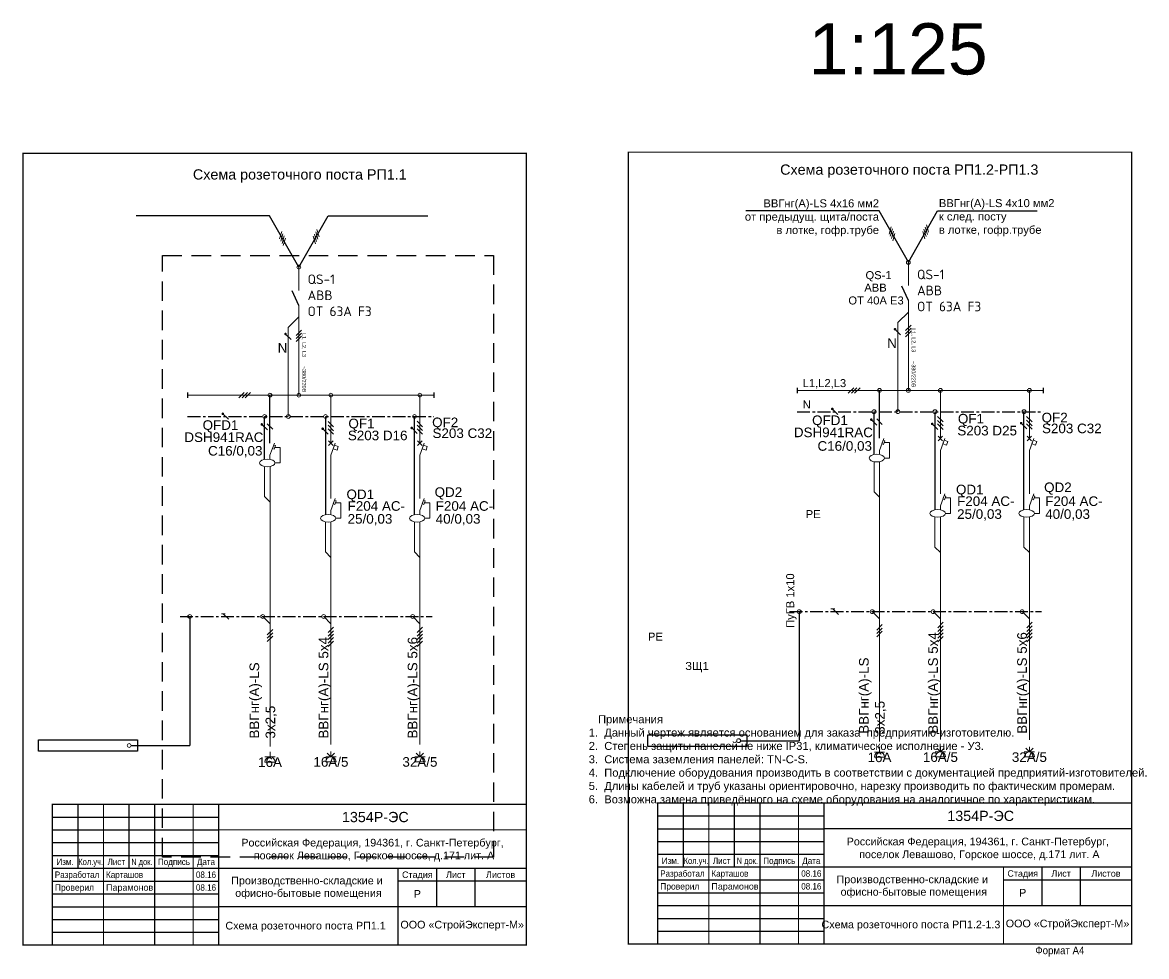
# Model space of a CAD drawing. Header units: millimetres. Extents: x -7047 to 653546, y -441812 to -147059.
# Drawn here: x 332879 to 376753, y -271099 to -234637 of the extents above; entities that cross this region are included whole.
import ezdxf
from ezdxf.enums import TextEntityAlignment as Align

# ---------------------------------------------------------------- set-up
doc = ezdxf.new("R2010")
doc.units = ezdxf.units.MM
doc.linetypes.add('CENTERX2', pattern=[4, 2.5, -0.5, 0.5, -0.5])
doc.linetypes.add('DASHED', pattern=[19.05, 12.7, -6.35])
for name, color, linetype in [('$TEXT', 250, 'Continuous'), ('$ФОРМАТКА', 7, 'Continuous'), ('4Text', 5, 'Continuous'), ('Пров', 7, 'Continuous')]:
    doc.layers.add(name, color=color, linetype=linetype)
for name, color, linetype, lineweight in [('$Оbорудование', 173, 'Continuous', 20), ('TONK', 7, 'Continuous', 30), ('Линии контура', 5, 'Continuous', 60), ('ЭОМ_схема_т', 7, 'Continuous', 25)]:
    doc.layers.add(name, color=color, linetype=linetype, lineweight=lineweight)
doc.styles.add('Arial', font='arial.ttf', dxfattribs={"height": 3.5})
doc.styles.add('Arial-0', font='arial.ttf')
doc.styles.add('ESKD', font='arial.ttf', dxfattribs={"width": 0.8, "height": 3})
doc.styles.add('GOST_B', font='isocpeur.ttf', dxfattribs={"height": 2.5})
doc.styles.add('Анно2.0', font='arial.ttf', dxfattribs={"height": 2})
doc.styles.add('Аннот2.5', font='arial.ttf', dxfattribs={"height": 2.5})

msp = doc.modelspace()

# ---------------------------------------------------------------- linework, layer by layer
at = {"layer": '$Оbорудование', "color": 0, "linetype": 'ByBlock'}
for p, q in [((368706.3, -253501.3), (368706.3, -253660.8)), ((344916.4, -253689.4), (344916.4, -253848.9))]:
    msp.add_line(p, q, dxfattribs=at)
at = {"layer": '$ФОРМАТКА', "linetype": 'Continuous', "const_width": 50}
for points in [[(332903.8, -270654.1), (352541.4, -270654.1), (352541.4, -239745.2), (332903.8, -239745.2)], [(356532.1, -270608.6), (376169.7, -270608.6), (376169.7, -239699.8), (356532.1, -239699.8)]]:
    msp.add_lwpolyline(points, close=True, dxfattribs=at)
at = {"layer": '$ФОРМАТКА'}
for points in [[(352541.4, -270654.1, 50, 50, 0), (334041.4, -270654.1, 50, 50, 0), (334041.4, -265154.1, 50, 50, 0), (352541.4, -265154.1, 50, 50, 0)], [(376169.7, -270608.6, 50, 50, 0), (357669.7, -270608.6, 50, 50, 0), (357669.7, -265108.6, 50, 50, 0), (376169.7, -265108.6, 50, 50, 0)]]:
    msp.add_lwpolyline(points, format="xyseb", close=True, dxfattribs=at)
at = {"layer": '$ФОРМАТКА', "const_width": 50}
for points in [[(335041.4, -267654.1), (335041.4, -265154.1)], [(336041.4, -270654.1), (336041.4, -265154.1)], [(337041.4, -267654.1), (337041.4, -265154.1)], [(338041.4, -270654.1), (338041.4, -265154.1)], [(339541.4, -270654.1), (339541.4, -265154.1)], [(340541.4, -270654.1), (340541.4, -265154.1)], [(358669.7, -267608.6), (358669.7, -265108.6)], [(359669.7, -270608.6), (359669.7, -265108.6)], [(360669.7, -267608.6), (360669.7, -265108.6)], [(361669.7, -270608.6), (361669.7, -265108.6)], [(363169.7, -270608.6), (363169.7, -265108.6)], [(364169.7, -270608.6), (364169.7, -265108.6)], [(340541.4, -266154.1), (352541.4, -266154.1)], [(364169.7, -266108.6), (376169.7, -266108.6)], [(334041.4, -267654.1), (352541.4, -267654.1)], [(347541.4, -270654.1), (347541.4, -267654.1)], [(349041.4, -269154.1), (349041.4, -267654.1)], [(350541.4, -269154.1), (350541.4, -267654.1)], [(357669.7, -267608.6), (376169.7, -267608.6)], [(371169.7, -270608.6), (371169.7, -267608.6)], [(372669.7, -269108.6), (372669.7, -267608.6)], [(374169.7, -269108.6), (374169.7, -267608.6)], [(347541.4, -268154.1), (352541.4, -268154.1)], [(371169.7, -268108.6), (376169.7, -268108.6)], [(340541.4, -269154.1), (352541.4, -269154.1)], [(364169.7, -269108.6), (376169.7, -269108.6)]]:
    msp.add_lwpolyline(points, dxfattribs=at)
at = {"layer": '$ФОРМАТКА'}
for points in [[(334041.4, -265654.1), (340541.4, -265654.1)], [(357669.7, -265608.6), (364169.7, -265608.6)], [(334041.4, -266154.1), (334041.4, -270654.1)], [(334041.4, -266154.1), (340541.4, -266154.1)], [(334041.4, -266154.1), (334041.4, -270654.1)], [(357669.7, -266108.6), (357669.7, -270608.6)], [(357669.7, -266108.6), (364169.7, -266108.6)], [(357669.7, -266108.6), (357669.7, -270608.6)], [(334041.4, -266654.1), (340541.4, -266654.1)], [(357669.7, -266608.6), (364169.7, -266608.6)], [(334041.4, -267154.1), (340541.4, -267154.1)], [(357669.7, -267108.6), (364169.7, -267108.6)], [(358669.7, -267608.6), (358669.7, -267608.6)], [(360669.7, -267608.6), (360669.7, -267608.6)], [(335041.4, -267654.1), (335041.4, -267654.1)], [(337041.4, -267654.1), (337041.4, -267654.1)], [(334041.4, -268154.1), (340541.4, -268154.1)], [(357669.7, -268108.6), (364169.7, -268108.6)], [(334041.4, -268654.1), (340541.4, -268654.1)], [(357669.7, -268608.6), (364169.7, -268608.6)], [(334041.4, -269154.1), (340541.4, -269154.1)], [(357669.7, -269108.6), (364169.7, -269108.6)], [(334041.4, -269654.1), (340541.4, -269654.1)], [(357669.7, -269608.6), (364169.7, -269608.6)], [(334041.4, -270154.1), (340541.4, -270154.1)], [(357669.7, -270108.6), (364169.7, -270108.6)]]:
    msp.add_lwpolyline(points, dxfattribs=at)
at = {"color": 7}
for p, q in [((342522.4, -242183.1), (337318.9, -242183.1)), ((344810.4, -242183.1), (348696, -242183.1)), ((366312.3, -241994.9), (361108.8, -241994.9)), ((368600.4, -241994.9), (372485.9, -241994.9)), ((343666.4, -245680.1), (343407.5, -245116)), ((367456.3, -245492), (367197.5, -244927.9)), ((339325.3, -249083.6), (339325.3, -249292)), ((342538.7, -251056.3), (342538.7, -249187.8)), ((348932.4, -249083.4), (348932.4, -249291.8)), ((363115.3, -248895.4), (363115.3, -249103.8)), ((366328.7, -250868.2), (366328.7, -248999.6)), ((372722.4, -248895.3), (372722.4, -249103.7)), ((342328.4, -251691), (342328.4, -250020)), ((348179.8, -253849), (348180.1, -250020)), ((366118.3, -251502.8), (366118.3, -249831.9)), ((371969.8, -253660.8), (371970, -249831.9))]:
    msp.add_line(p, q, dxfattribs=at)
at = {"color": 7, "linetype": 'CENTERX2', "ltscale": 200}
for p, q in [((339325.3, -250020), (348932.4, -250019.8)), ((363115.3, -249831.9), (372722.4, -249831.7)), ((339034.1, -257824.6), (348867.4, -257824.4)), ((362824, -257636.4), (372657.3, -257636.3))]:
    msp.add_line(p, q, dxfattribs=at)
at = {"color": 7}
for points in [[(343666.4, -244186), (342522.4, -242183.1)], [(343666.4, -244186), (344810.4, -242183.1)], [(367456.3, -243997.9), (366312.3, -241994.9)], [(367456.3, -243997.9), (368600.4, -241994.9)], [(343145.5, -246798.3), (343363.1, -247015.9)], [(366935.4, -246610.1), (367153, -246827.7)], [(340698.6, -249911.2), (340916.2, -250128.8)], [(344706.1, -250020), (344703.7, -253849.4)], [(364488.6, -249723), (364706.2, -249940.6)], [(368496, -249831.9), (368493.6, -253661.2)], [(342219.6, -250326.8), (342437.2, -250544.4)], [(344597.3, -250496.1), (344814.9, -250713.7)], [(348071.3, -250464.8), (348288.9, -250682.4)], [(366009.5, -250138.7), (366227.1, -250356.3)], [(368387.2, -250308), (368604.8, -250525.6)], [(371861.2, -250276.7), (372078.8, -250494.3)], [(368618, -250961.9), (368794.7, -250785.1)], [(368794.7, -250961.9), (368618, -250785.1)], [(372092, -250961.9), (372268.7, -250785.1)], [(372268.7, -250961.9), (372092, -250785.1)], [(344828, -251150), (345004.8, -250973.2)], [(345004.8, -251150), (344828, -250973.2)], [(348302, -251150), (348478.8, -250973.2)], [(348478.8, -251150), (348302, -250973.2)], [(364507.4, -257527.6), (364725, -257745.2)], [(339408.4, -257824.6), (339408.4, -262861.5)], [(340717.5, -257715.7), (340935.1, -257933.3)], [(363198.4, -257636.4), (363198.4, -262673.3)], [(360907.5, -262673.3), (363198.4, -262673.3)], [(337117.5, -262861.5), (339408.4, -262861.5)]]:
    msp.add_lwpolyline(points, dxfattribs=at)
at = {"color": 7, "linetype": 'DASHED', "ltscale": 60}
msp.add_lwpolyline([(338339.5, -243727.5), (351268.2, -243727.5), (351268.2, -267222), (338339.5, -267222)], close=True, dxfattribs=at)
at = {"color": 7, "const_width": 50}
for points in [[(366910.4, -246610.1, 1), (366960.4, -246610.1, 1)], [(343120.5, -246798.3, 1), (343170.5, -246798.3, 1)], [(340673.6, -249911.2, 1), (340723.6, -249911.2, 1)], [(364463.6, -249723, 1), (364513.6, -249723, 1)], [(342194.6, -250326.8, 1), (342244.6, -250326.8, 1)], [(344572.3, -250496.1, 1), (344622.3, -250496.1, 1)], [(348046.3, -250464.8, 1), (348096.3, -250464.8, 1)], [(365984.5, -250138.7, 1), (366034.5, -250138.7, 1)], [(368362.2, -250308, 1), (368412.2, -250308, 1)], [(371836.2, -250276.7, 1), (371886.2, -250276.7, 1)]]:
    msp.add_lwpolyline(points, format="xyb", close=True, dxfattribs=at)
at = {"color": 7}
for points in [[(333502.7, -262635.5), (337365.4, -262635.5), (337365.4, -263087.2), (333502.7, -263087.2)], [(357292.7, -262447.4), (361155.4, -262447.4), (361155.4, -262899.1), (357292.7, -262899.1)]]:
    msp.add_lwpolyline(points, close=True, dxfattribs=at)
at = {"layer": 'TONK', "color": 7, "lineweight": 20}
for p, q in [((343254.3, -246542.7), (343666.4, -246130.6)), ((367044.2, -246354.6), (367456.3, -245942.4)), ((343254.3, -250019.9), (343254.3, -246542.7)), ((367044.2, -249831.8), (367044.2, -246354.6))]:
    msp.add_line(p, q, dxfattribs=at)
for points in [[(366703.4, -242896.7), (366786.8, -242608.6)], [(368198.6, -242909.4), (368115.2, -242621.2)], [(368246.8, -242821.8), (368163.4, -242533.6)], [(342913.5, -243084.9), (342996.9, -242796.7)], [(342961.8, -243172.5), (343045.2, -242884.3)], [(343010, -243260), (343093.4, -242971.9)], [(343058.3, -243347.6), (343141.7, -243059.4)], [(344312.1, -243272.7), (344228.7, -242984.5)], [(344360.4, -243185.1), (344277, -242896.9)], [(344408.6, -243097.5), (344325.2, -242809.3)], [(344456.9, -243009.9), (344373.5, -242721.7)], [(366751.7, -242984.3), (366835.1, -242696.1)], [(366800, -243071.9), (366883.4, -242783.7)], [(366848.3, -243159.5), (366931.6, -242871.3)], [(368102, -243084.5), (368018.6, -242796.3)], [(368150.3, -242996.9), (368066.9, -242708.8)], [(367350.3, -246666.8), (367562.4, -246454.7)], [(343560.3, -246855), (343772.5, -246642.8)], [(343560.3, -246974.6), (343772.5, -246762.4)], [(343560.3, -247092), (343772.5, -246879.9)], [(367350.3, -246786.4), (367562.4, -246574.3)], [(367350.3, -246903.9), (367562.4, -246691.7)], [(341321.1, -249293.8), (341533.3, -249081.7)], [(341449.3, -249293.8), (341661.4, -249081.7)], [(341570.4, -249293.8), (341782.5, -249081.7)], [(365111.1, -249105.7), (365323.2, -248893.5)], [(365239.2, -249105.7), (365451.3, -248893.5)], [(365360.3, -249105.7), (365572.4, -248893.5)], [(368812.4, -250232.3), (368600.3, -250020.2)], [(372286.4, -250227.8), (372074.3, -250015.6)], [(342432.7, -250301.1), (342644.8, -250513.2)], [(345022.5, -250420.5), (344810.3, -250208.3)], [(345022.5, -250572.3), (344810.3, -250360.1)], [(345022.5, -250711.1), (344810.3, -250499)], [(348496.5, -250415.9), (348284.4, -250203.8)], [(348496.5, -250567.7), (348284.4, -250355.5)], [(348496.5, -250706.5), (348284.4, -250494.4)], [(366222.6, -250113), (366434.7, -250325.1)], [(368812.4, -250384.1), (368600.3, -250172)], [(368812.4, -250523), (368600.3, -250310.8)], [(372286.4, -250379.5), (372074.3, -250167.4)], [(372286.4, -250518.4), (372074.3, -250306.3)], [(366330.4, -253170.7), (366118.3, -252958.6), (366118.3, -251783.8)], [(342540.5, -253358.8), (342328.4, -253146.7), (342328.4, -251971.9)], [(368708.1, -255328.6), (368496, -255116.5), (368496, -253941.7)], [(372182.1, -255328.6), (371970, -255116.5), (371970, -253941.7)], [(344918.2, -255516.8), (344706.1, -255304.6), (344706.1, -254129.9)], [(348392.2, -255516.8), (348180.1, -255304.6), (348180.1, -254129.9)], [(364432.4, -257527.6), (364582.4, -257527.6)], [(340642.5, -257715.7), (340792.5, -257715.7)], [(342540.5, -258107.4), (342257.7, -257824.6)], [(344918.2, -258107.4), (344635.3, -257824.6)], [(348392.2, -258107.4), (348109.3, -257824.6)], [(366330.4, -257919.3), (366047.6, -257636.4)], [(368708.1, -257919.3), (368425.3, -257636.4)], [(372182.1, -257919.3), (371899.3, -257636.4)], [(342434.4, -258543.3), (342646.6, -258331.1)], [(344812.1, -258453), (345024.3, -258240.9)], [(344812.1, -258595), (345024.3, -258382.9)], [(348286.1, -258453), (348498.3, -258240.9)], [(348286.1, -258595), (348498.3, -258382.9)], [(366224.4, -258355.1), (366436.5, -258143)], [(366224.4, -258487.8), (366436.5, -258275.7)], [(366224.4, -258615), (366436.5, -258402.9)], [(368602.1, -258264.9), (368814.2, -258052.8)], [(368602.1, -258406.9), (368814.2, -258194.7)], [(368602.1, -258539.5), (368814.2, -258327.4)], [(372076.1, -258264.9), (372288.2, -258052.8)], [(372076.1, -258406.9), (372288.2, -258194.7)], [(372076.1, -258539.5), (372288.2, -258327.4)], [(342434.4, -258675.9), (342646.6, -258463.8)], [(342434.4, -258803.2), (342646.6, -258591)], [(344812.1, -258727.6), (345024.3, -258515.5)], [(344812.1, -258860.3), (345024.3, -258648.2)], [(344812.1, -259002.3), (345024.3, -258790.2)], [(348286.1, -258727.6), (348498.3, -258515.5)], [(348286.1, -258860.3), (348498.3, -258648.2)], [(348286.1, -259002.3), (348498.3, -258790.2)], [(368602.1, -258672.2), (368814.2, -258460)], [(368602.1, -258814.2), (368814.2, -258602)], [(372076.1, -258672.2), (372288.2, -258460)], [(372076.1, -258814.2), (372288.2, -258602)], [(342540.8, -263306.6), (342540.8, -263106.6)], [(344776.8, -263157), (344918.2, -263298.4)], [(344918.2, -263298.4), (344918.2, -263098.4)], [(345059.6, -263157), (344918.2, -263298.4)], [(348250.8, -263157), (348392.2, -263298.4)], [(348392.2, -263298.4), (348392.2, -263098.4)], [(348533.6, -263157), (348392.2, -263298.4)], [(366130.8, -263118.5), (366530.8, -263118.5)], [(366330.8, -263118.5), (366330.8, -262918.5)], [(368508.1, -263110.3), (368908.1, -263110.3)], [(368566.7, -262968.9), (368708.1, -263110.3)], [(368708.1, -263110.3), (368708.1, -262910.3)], [(368849.5, -262968.9), (368708.1, -263110.3)], [(371982.1, -263110.3), (372382.1, -263110.3)], [(372040.7, -262968.9), (372182.1, -263110.3)], [(372182.1, -263110.3), (372182.1, -262910.3)], [(372323.5, -262968.9), (372182.1, -263110.3)], [(342340.8, -263306.6), (342740.8, -263306.6)], [(342340.8, -263506.6), (342740.8, -263506.6)], [(344718.2, -263298.4), (345118.2, -263298.4)], [(344718.2, -263498.4), (345118.2, -263498.4)], [(348192.2, -263298.4), (348592.2, -263298.4)], [(348192.2, -263498.4), (348592.2, -263498.4)], [(366130.8, -263318.5), (366530.8, -263318.5)], [(368508.1, -263310.3), (368908.1, -263310.3)], [(371982.1, -263310.3), (372382.1, -263310.3)]]:
    msp.add_lwpolyline(points, dxfattribs=at)
for centre in [(366330.8, -263318.5), (368708.1, -263310.3), (372182.1, -263310.3), (342540.8, -263506.6), (344918.2, -263498.4), (348392.2, -263498.4)]:
    msp.add_arc(centre, 200, 0, 180, dxfattribs=at)
at = {"layer": 'Линии контура', "color": 7, "lineweight": 20}
for p, q in [((366328.7, -251502.8), (366328.7, -251343.3)), ((342538.7, -251691), (342538.7, -251531.5)), ((372180.4, -253660.8), (372180.4, -253501.3)), ((348390.4, -253848.9), (348390.4, -253689.4))]:
    msp.add_line(p, q, dxfattribs=at)
for points in [[(343666.4, -244186), (343666.4, -245093.6)], [(367456.3, -243997.9), (367456.3, -244905.5)], [(343666.4, -245680.1), (343666.4, -249187.7)], [(367456.3, -245492), (367456.3, -248999.6)], [(339325.3, -249187.8), (348932.4, -249187.6)], [(344916.4, -249187.8), (344916.4, -251061.6)], [(348390.4, -249187.8), (348390.4, -251061.6)], [(363115.3, -248999.7), (372722.4, -248999.5)], [(368706.3, -248999.6), (368706.3, -250873.5)], [(372180.4, -248999.6), (372180.4, -250873.5)], [(366328.7, -251343.3), (366499.7, -250873.5)], [(368708.1, -251342.1), (368877.4, -250877.1)], [(372182.1, -251342.1), (372351.4, -250877.1)], [(342538.7, -251531.5), (342709.7, -251061.6)], [(342724.2, -251226.5), (342933.6, -251226.5), (342933.6, -251831.5), (342733.6, -251831.5)], [(344918.2, -251530.2), (345087.4, -251065.2)], [(348392.2, -251530.2), (348561.4, -251065.2)], [(366514.1, -251038.4), (366723.5, -251038.4), (366723.5, -251643.3), (366523.5, -251643.3)], [(368708.1, -251342.1), (368708.1, -253031.4)], [(372182.1, -251342.1), (372182.1, -253031.4)], [(344918.2, -251530.2), (344918.2, -253219.6)], [(348392.2, -251530.2), (348392.2, -253219.6)], [(366330.4, -251783.5), (366330.4, -262711.1)], [(342540.5, -251971.6), (342540.5, -262899.2)], [(368706.3, -253501.3), (368877.4, -253031.4)], [(372180.4, -253501.3), (372351.4, -253031.4)], [(344916.4, -253689.4), (345087.4, -253219.6)], [(345101.9, -253384.4), (345311.2, -253384.4), (345311.2, -253989.4), (345111.2, -253989.4)], [(348390.4, -253689.4), (348561.4, -253219.6)], [(348575.9, -253384.4), (348785.2, -253384.4), (348785.2, -253989.4), (348585.2, -253989.4)], [(368708.1, -253501.3), (368708.1, -253661.1)], [(368891.8, -253196.3), (369101.2, -253196.3), (369101.2, -253801.3), (368901.2, -253801.3)], [(372182.1, -253501.3), (372182.1, -253661.1)], [(372182.1, -253501.3), (372182.1, -253661.1)], [(372365.8, -253196.3), (372575.2, -253196.3), (372575.2, -253801.3), (372375.2, -253801.3)], [(344918.2, -253689.4), (344918.2, -253849.3)], [(348392.2, -253689.4), (348392.2, -253849.3)], [(348392.2, -253689.4), (348392.2, -253849.3)], [(368708.1, -253941.4), (368708.1, -262628.2)], [(372182.1, -253941.4), (372182.1, -262635.7)], [(372182.1, -253941.4), (372182.1, -262635.7)], [(344918.2, -254129.5), (344918.2, -262816.3)], [(348392.2, -254129.5), (348392.2, -262823.8)], [(348392.2, -254129.5), (348392.2, -262823.8)]]:
    msp.add_lwpolyline(points, dxfattribs=at)
for points in [[(366474, -250943.9), (366539.8, -250967.9), (366488.5, -251108.8), (366422.7, -251084.9)], [(368848.6, -250947.6), (368996.7, -251000.5), (368945.4, -251141.4), (368797.3, -251088.5)], [(372322.6, -250947.6), (372470.7, -251000.5), (372419.4, -251141.4), (372271.3, -251088.5)], [(342684.1, -251132.1), (342749.9, -251156), (342698.6, -251297), (342632.8, -251273)], [(345058.7, -251135.7), (345206.7, -251188.6), (345155.4, -251329.6), (345007.4, -251276.7)], [(348532.7, -251135.7), (348680.8, -251188.6), (348629.4, -251329.6), (348481.4, -251276.7)], [(368848.6, -253101.9), (368914.4, -253125.8), (368863.1, -253266.8), (368797.3, -253242.8)], [(372325.7, -253101.9), (372391.5, -253125.8), (372340.2, -253266.8), (372274.4, -253242.8)], [(345058.7, -253290), (345124.5, -253314), (345073.2, -253454.9), (345007.4, -253431)], [(348535.8, -253290), (348601.6, -253314), (348550.3, -253454.9), (348484.5, -253431)]]:
    msp.add_lwpolyline(points, close=True, dxfattribs=at)
for centre in [(367456.3, -243997.9), (343666.4, -244186), (342538.7, -249187.8), (343666.4, -249187.8), (344916.4, -249187.8), (348390.4, -249187.8), (366328.7, -248999.6), (367456.3, -248999.6), (368706.3, -248999.6), (372180.4, -248999.6), (342328.4, -250020), (343254.3, -250020), (344706.1, -250020), (348180.1, -250020), (366118.3, -249831.9), (367044.2, -249831.9), (368496, -249831.9), (371970, -249831.9), (339407.9, -257824.6), (342257.7, -257824.6), (344635.3, -257824.6), (348109.3, -257824.6), (363197.8, -257636.4), (366047.6, -257636.4), (368425.3, -257636.4), (371899.3, -257636.4), (337042.5, -262861.5), (337042.5, -262861.5), (360832.5, -262673.3), (360832.5, -262673.3)]:
    msp.add_circle(centre, 75, dxfattribs=at)
for centre in [(342433.6, -251831.5), (366223.5, -251643.3), (344811.2, -253989.4), (348285.2, -253989.4), (368601.2, -253801.3), (372075.2, -253801.3)]:
    msp.add_ellipse(centre, major_axis=(300, 0), ratio=0.5, dxfattribs=at)

# ---------------------------------------------------------------- texts
at = {"layer": '$TEXT', "color": 0, "style": 'Arial'}
for s, p in [('Российская Федерация, 194361, г. Санкт-Петербург,', (346541.4, -266654.1)), ('Российская Федерация, 194361, г. Санкт-Петербург,', (370169.7, -266608.6)), (' поселок Левашово, Горское шоссе, д.171 лит. А', (346541.4, -267154.1)), (' поселок Левашово, Горское шоссе, д.171 лит. А', (370169.7, -267108.6)), ('Производственно-складские и ', (344041.4, -268132.7)), ('Производственно-складские и ', (367669.7, -268087.3)), ('офисно-бытовые помещения', (344041.4, -268619.3)), ('офисно-бытовые помещения', (367669.7, -268573.8))]:
    msp.add_text(s, height=300, dxfattribs=at).set_placement(p, align=Align.MIDDLE_CENTER)
at = {"layer": '$TEXT', "color": 0, "ltscale": 5, "style": 'Arial'}
for s, p in [('Схема розеточного поста РП1.1', (343929.4, -269893.5)), ('Схема розеточного поста РП1.2-1.3', (367557.7, -269848.1))]:
    msp.add_text(s, height=300, dxfattribs=at).set_placement(p, align=Align.MIDDLE_CENTER)
at = {"layer": '$Оbорудование', "color": 0, "linetype": 'ByBlock', "char_height": 375, "attachment_point": 1, "style": 'GOST_B'}
for insert in [(367797.4, -244286.1), (344007.5, -244474.2)]:
    msp.add_mtext_dynamic_manual_height_columns('QS-1\\PABB\\POT 63A F3', width=3127.189, gutter_width=1875, heights=[0], dxfattribs=dict(at, insert=insert))
at = {"layer": '$ФОРМАТКА', "style": 'Arial'}
for s, height, p in [('1354Р-ЭС', 400, (370279.8, -265608.6)), ('1354Р-ЭС', 400, (346651.5, -265654.1)), ('Стадия', 250, (348291.4, -267904.1)), ('Лист', 250, (349791.4, -267904.1)), ('Листов', 250, (351541.4, -267904.1)), ('Стадия', 250, (371919.7, -267858.6)), ('Лист', 250, (373419.7, -267858.6)), ('Листов', 250, (375169.7, -267858.6)), ('Р', 300, (348291.4, -268654.1)), ('Р', 300, (371919.7, -268608.6)), ('ООО «СтройЭксперт-М»', 300, (350041.4, -269854.1)), ('ООО «СтройЭксперт-М»', 300, (373669.7, -269808.6))]:
    msp.add_text(s, height=height, dxfattribs=at).set_placement(p, align=Align.MIDDLE_CENTER)
for s, height, width, p in [('Изм.', 250, 0.9, (334541.4, -267404.1)), ('Кол.уч.', 250, 0.7, (335541.4, -267404.1)), ('Лист', 250, 0.9, (336541.4, -267404.1)), ('N док.', 250, 0.8, (337541.4, -267404.1)), ('Подпись', 250, 0.9, (338791.4, -267404.1)), ('Дата', 250, 0.9, (340041.4, -267404.1)), ('Изм.', 250, 0.9, (358169.7, -267358.6)), ('Кол.уч.', 250, 0.7, (359169.7, -267358.6)), ('Лист', 250, 0.9, (360169.7, -267358.6)), ('N док.', 250, 0.8, (361169.7, -267358.6)), ('Подпись', 250, 0.9, (362419.7, -267358.6)), ('Дата', 250, 0.9, (363669.7, -267358.6)), ('08.16', 250, 0.9, (340041.4, -267904.1)), ('08.16', 250, 0.9, (363669.7, -267858.6)), ('08.16', 250, 0.9, (340041.4, -268404.1)), ('08.16', 250, 0.9, (363669.7, -268358.6)), ('Формат А4', 300, 0.9, (373369.7, -270858.6))]:
    msp.add_text(s, height=height, dxfattribs=dict(at, width=width)).set_placement(p, align=Align.MIDDLE_CENTER)
at = {"layer": '$ФОРМАТКА', "ltscale": 5, "style": 'Arial'}
for s, width, p in [('Разработал', 0.9, (334141.4, -267904.1)), ('Карташов', 0.9, (336141.4, -267904.1)), ('Разработал', 0.9, (357769.7, -267858.6)), ('Карташов', 0.9, (359769.7, -267858.6)), ('Проверил', 0.95, (334141.4, -268404.1)), ('Проверил', 0.95, (357769.7, -268358.6))]:
    msp.add_text(s, height=250, dxfattribs=dict(at, width=width)).set_placement(p, align=Align.MIDDLE_LEFT)
for p in [(336141.4, -268404.1), (359769.7, -268358.6)]:
    msp.add_text('Парамонов', height=250, dxfattribs=at).set_placement(p, align=Align.MIDDLE_LEFT)
at = {"layer": '4Text', "color": 7, "linetype": 'Continuous', "style": 'ESKD'}
for s, p in [('L1, L2, L3', (343872.6, -246764.3)), ('L1, L2, L3', (367662.5, -246576.2)), ('~380/220В        ', (367662.5, -247859.5)), ('~380/220В        ', (343872.6, -248047.6))]:
    msp.add_text(s, height=150, rotation=270, dxfattribs=at).set_placement(p, align=Align.MIDDLE_LEFT)
at = {"layer": 'TONK', "color": 7, "lineweight": 20, "char_height": 400, "width": 10726.386, "attachment_point": 5, "style": 'Анно2.0'}
for s, insert in [('Схема розеточного поста РП1.1', (343703.4, -240628.2)), ('Схема розеточного поста РП1.2-РП1.3', (367493.4, -240440.1))]:
    msp.add_mtext(s, dxfattribs=dict(at, insert=insert))
at = {"layer": 'Пров', "color": 7, "lineweight": 20, "style": 'Аннот2.5'}
for s, height, p in [('QS-1', 312.5, (365784, -244657.1)), ('АВВ', 312.5, (365737.3, -245144.8)), ('ОТ 40А E3', 312.5, (365115.8, -245644.7)), ('N', 375, (366629.7, -247341.5)), ('N', 375, (342839.7, -247529.6)), ('L1,L2,L3', 312.5, (363330.7, -248870.7)), ('N', 312.5, (363333.8, -249705.7)), ('QF2', 375, (348868.6, -250435.1)), ('QFD1', 375, (363699.7, -250352.4)), ('QF1', 375, (369391, -250290.3)), ('QF2', 375, (372658.6, -250247)), ('QFD1', 375, (339909.8, -250540.5)), ('QF1', 375, (345601, -250478.4)), ('S203 C32', 375, (348882.7, -250858.3)), ('DSH941RAC', 375, (362987.7, -250825.6)), ('S203 D25', 375, (369368.5, -250757)), ('S203 C32', 375, (372672.7, -250670.2)), ('DSH941RAC', 375, (339197.8, -251013.7)), ('S203 D16', 375, (345578.6, -250945.1)), ('C16/0,03', 375, (363910.8, -251355.9)), ('C16/0,03', 375, (340120.9, -251544)), ('QD1', 375, (369315.2, -253056.2)), ('QD2', 375, (372755.9, -252969.7)), ('QD1', 375, (345525.3, -253244.3)), ('QD2', 375, (348966, -253157.8)), ('F204 AC-', 375, (369359.4, -253510.9)), ('F204 AC-', 375, (369359.4, -253510.9)), ('F204 AC-', 375, (372798.8, -253510.9)), ('F204 AC-', 375, (372798.8, -253510.9)), ('F204 AC-', 375, (345569.4, -253699)), ('F204 AC-', 375, (345569.4, -253699)), ('F204 AC-', 375, (349008.9, -253699)), ('F204 AC-', 375, (349008.9, -253699)), ('25/0,03', 375, (345569.4, -254202.5)), ('40/0,03', 375, (349008.9, -254202.5)), ('PE', 312.5, (363451.3, -253985.7)), ('25/0,03', 375, (369359.4, -254014.4)), ('40/0,03', 375, (372798.8, -254014.4)), ('РЕ', 312.5, (357293.2, -258768.1))]:
    msp.add_text(s, height=height, dxfattribs=at).set_placement(p)
msp.add_text('ЗЩ1', height=312.5, dxfattribs=at).set_placement((359207.2, -259799.7), align=Align.MIDDLE)
for s, p in [('16А', (366330.8, -263323.2)), ('16А/5', (368708.1, -263315)), ('32А/5', (372182.1, -263315)), ('16А', (342540.8, -263511.3)), ('16А/5', (344918.2, -263503.2)), ('32А/5', (348392.2, -263503.2))]:
    msp.add_text(s, height=375, dxfattribs=at).set_placement(p, align=Align.MIDDLE_CENTER)
at = {"layer": 'Пров', "color": 7, "lineweight": 20, "char_height": 312.5, "style": 'Аннот2.5'}
for s, insert, width, attachment_point in [('{\\C7;ВВГнг(A)-LS} 4х16 мм2\\Pот предыдущ. щита/поста\\Pв лотке, гофр.трубе', (366312.3, -242264.6), 5322.359, 6), ('{\\C7;ВВГнг(A)-LS} 4х10 мм2\\Pк след. посту\\Pв лотке, гофр.трубе', (368648.9, -242256), 4977.188, 4), ('   {\\C256;Примечания\\P1.  Данный чертеж является основанием для заказа  предприятию-изготовителю.\\P2.  Степень защиты панелей не ниже IP31, климатическое исполнение - У3.  \\P3.  Система заземления панелей: TN-С-S.\\P4.  Подключение оборудования производить в соответствии с документацией предприятий-изготовителей.  \\P5.  Длины кабелей и труб указаны ориентировочно, нарезку производить по фактическим промерам.  \\P6.  Возможна замена приведённого на схеме оборудования на аналогичное по характеристикам.}', (354980.6, -261680.1), 21392.7, 1)]:
    msp.add_mtext(s, dxfattribs=dict(at, insert=insert, width=width, attachment_point=attachment_point))
at = {"layer": 'Пров', "color": 7, "lineweight": 20, "attachment_point": 4, "rotation": 90}
for s, insert, char_height, width, style in [('ПуГВ 1х10', (362891.2, -258270.1), 312.5, 3178.765, 'Аннот2.5'), ('{\\C7;ВВГнг(A)-LS} 5х4', (344686.7, -262590.8), 375, 3814.518, 'Аннот2.5'), ('{\\C7;ВВГнг(A)-LS} 5х6', (348160.7, -262590.8), 375, 3814.518, 'Анно2.0'), ('{\\C7;ВВГнг(A)-LS} 5х4', (368476.7, -262402.7), 375, 3814.518, 'Аннот2.5'), ('{\\C7;ВВГнг(A)-LS} 5х6', (371950.7, -262402.7), 375, 3814.518, 'Анно2.0'), ('{\\C7;ВВГнг(A)-LS} 3х2,5', (342276.7, -262590.8), 375, 3814.518, 'Аннот2.5'), ('{\\C7;ВВГнг(A)-LS} 3х2,5', (366066.6, -262402.7), 375, 3814.518, 'Аннот2.5')]:
    msp.add_mtext(s, dxfattribs=dict(at, insert=insert, char_height=char_height, width=width, style=style))
at = {"layer": 'ЭОМ_схема_т', "color": 7, "transparency": 16777216, "insert": (367055.9, -235680.9), "char_height": 2000, "width": 3831.579, "attachment_point": 5, "style": 'Arial-0'}
msp.add_mtext('1:125', dxfattribs=at)

doc.saveas('drawing.dxf')
